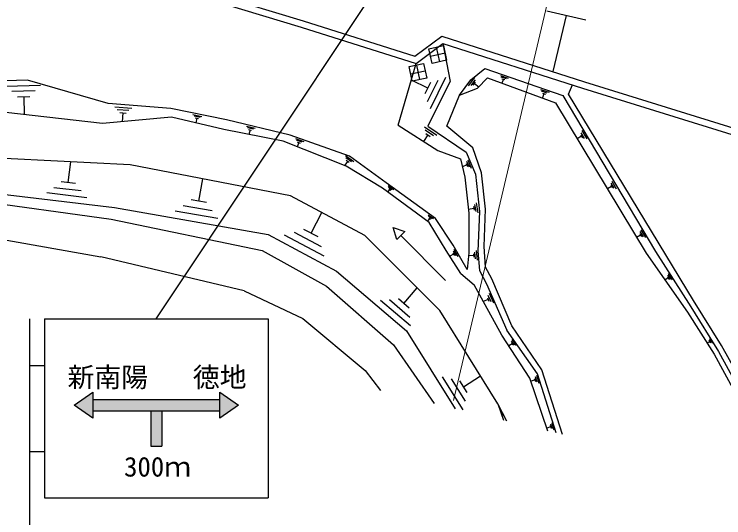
# Model space of a CAD drawing. Units: millimetres at full size, sheet at 1:1000; details may follow other scales. Extents: x 40000 to 680000, y 20000 to 380000.
# Drawn here: x 288322 to 335888, y 266827 to 300566 of the extents above; entities that cross this region are included whole.
import ezdxf
from ezdxf.enums import TextEntityAlignment as Align

# ---------------------------------------------------------------- set-up
doc = ezdxf.new("R2010")
doc.units = ezdxf.units.MM
doc.header["$LTSCALE"] = 1000
for name, color, linetype, lineweight in [('M-BGD', 7, 'Continuous', 25), ('M-STR-HTXT', 7, 'Continuous', 13), ('M-STR-STRC', 7, 'Continuous', 25)]:
    doc.layers.add(name, color=color, linetype=linetype, lineweight=lineweight)
doc.styles.add('ＭＳ ゴシック', font='')
doc.styles.get('ＭＳ ゴシック').set_extended_font_data('MS Gothic')

msp = doc.modelspace()

# ---------------------------------------------------------------- hatches: boundary and pattern name
at = {"layer": 'M-STR-STRC'}
for points in [[(292348, 274371), (293598, 275246), (293598, 274746), (293598, 273996), (293598, 273496)], [(293598, 275246), (293598, 274746), (293598, 273996), (293598, 273496), (292348, 274371)], [(292348, 274371), (293598, 275246), (293598, 274746), (293598, 273996), (293598, 273496)], [(302098, 274746), (302098, 275246), (303348, 274371), (302098, 273496), (302098, 273996)], [(302098, 274746), (302098, 275246), (303348, 274371), (302098, 273496), (302098, 273996)], [(302098, 274746), (302098, 275246), (303348, 274371), (302098, 273496), (302098, 273996)], [(292348, 274371), (292883, 274746), (293598, 274746), (293598, 273996), (293598, 273496)], [(293598, 274746), (302098, 274746), (302098, 273996), (298223, 273996), (297473, 273996), (293598, 273996)], [(293598, 274746), (297473, 274746), (297473, 273996), (293598, 273996)], [(293598, 274746), (302098, 274746), (302098, 273996), (298223, 273996), (297473, 273996), (293598, 273996)], [(297473, 274746), (298223, 274746), (298223, 273996), (297473, 273996)], [(298223, 274746), (302098, 274746), (302098, 273996), (298223, 273996)], [(297473, 273996), (298223, 273996), (298223, 271621), (297473, 271621)], [(297473, 273996), (298223, 273996), (298223, 271621), (297473, 271621)], [(297473, 273996), (298223, 273996), (298223, 271621), (297473, 271621)]]:
    msp.add_hatch(color=256, dxfattribs=at).paths.add_polyline_path(points)

# ---------------------------------------------------------------- linework, layer by layer
at = {"layer": 'M-BGD'}
for p, q in [((315257, 306333), (297825, 280154)), ((324017, 300797), (326628, 300181)), ((325323, 300489), (324432, 296719)), ((316608, 298354), (316820, 297377)), ((316225, 297760), (317203, 297971)), ((314060, 293139), (315259, 297267)), ((315280, 297159), (315492, 296182)), ((314898, 296564), (315875, 296776)), ((318780, 295767), (319188, 296335)), ((320910, 296469), (321430, 296289)), ((321318, 296234), (320965, 296357)), ((316042, 295608), (314947, 296150)), ((316230, 295987), (315854, 295229)), ((316024, 294725), (316734, 296156)), ((317238, 296326), (316194, 294221)), ((319214, 296179), (318936, 295792)), ((319093, 295818), (319240, 296023)), ((319166, 295920), (319462, 295708)), ((321019, 296245), (321206, 296180)), ((321113, 296212), (321019, 295942)), ((287788, 295733), (290087, 295800)), ((289729, 295421), (288166, 295376)), ((318177, 295133), (319368, 295603)), ((323608, 295527), (324175, 295331)), ((324053, 295272), (323668, 295405)), ((288545, 295019), (289372, 295043)), ((288958, 295031), (288993, 293835)), ((323727, 295283), (323931, 295213)), ((323829, 295248), (323727, 294953)), ((295066, 294365), (296213, 294275)), ((296015, 294106), (295235, 294167)), ((295404, 293969), (295817, 293937)), ((295611, 293953), (295564, 293357)), ((300303, 293841), (300891, 293721)), ((300778, 293646), (300378, 293728)), ((300453, 293615), (300665, 293571)), ((300559, 293593), (300496, 293287)), ((303886, 293071), (304470, 292931)), ((315824, 293024), (316651, 292463)), ((304354, 292860), (303957, 292955)), ((304028, 292839), (304238, 292789)), ((304133, 292814), (304061, 292511)), ((316429, 292420), (315866, 292802)), ((315909, 292580), (316207, 292378)), ((326556, 292249), (326330, 292628)), ((326366, 292771), (326699, 292212)), ((307177, 292249), (307741, 292047)), ((307619, 291989), (307235, 292126)), ((316058, 292479), (315766, 292048)), ((326354, 292385), (326063, 292213)), ((326294, 292486), (326414, 292285)), ((307394, 291967), (307289, 291673)), ((307293, 292004), (307496, 291931)), ((310526, 291107), (311093, 290698)), ((291944, 289285), (292110, 290679)), ((310678, 290721), (310466, 290426)), ((310937, 290673), (310551, 290951)), ((310576, 290795), (310781, 290647)), ((318831, 290313), (318673, 290689)), ((318724, 290814), (318957, 290261)), ((318663, 290463), (318376, 290342)), ((318621, 290563), (318705, 290364)), ((292426, 289227), (291461, 289343)), ((300706, 288040), (300967, 289526)), ((328548, 288903), (328340, 289254)), ((328373, 289385), (328680, 288870)), ((290981, 288965), (292804, 288747)), ((313493, 288835), (313356, 288646)), ((313396, 289084), (313760, 288820)), ((313659, 288803), (313412, 288983)), ((313428, 288883), (313559, 288787)), ((328362, 289029), (328093, 288870)), ((328306, 289122), (328417, 288937)), ((293182, 288267), (290501, 288587)), ((301220, 287950), (300192, 288131)), ((319281, 287338), (319194, 287806)), ((319283, 287937), (319411, 287249)), ((301973, 286875), (299117, 287378)), ((299654, 287754), (301597, 287413)), ((319127, 287552), (318769, 287485)), ((319104, 287675), (319150, 287428)), ((308218, 285897), (308952, 287273)), ((316171, 286883), (316034, 286694)), ((316073, 287132), (316438, 286868)), ((316337, 286852), (316089, 287031)), ((316105, 286931), (316237, 286836)), ((285077, 285926), (294132, 284306)), ((307092, 285953), (308892, 284993)), ((308695, 285643), (307742, 286151)), ((330498, 285647), (330289, 285997)), ((330323, 286129), (330629, 285613)), ((305340, 285806), (309932, 283358)), ((309090, 284344), (306443, 285755)), ((330311, 285773), (330043, 285613)), ((330256, 285866), (330366, 285680)), ((304934, 284742), (309253, 282343)), ((317777, 284488), (317529, 284346)), ((317728, 284574), (317826, 284402)), ((317946, 284370), (317760, 284694)), ((317793, 284814), (318066, 284337)), ((319108, 284511), (319126, 284277)), ((319237, 284181), (319204, 284622)), ((319299, 284734), (319349, 284086)), ((330675, 284562), (333455, 280599)), ((331306, 284667), (333672, 280950)), ((303741, 282029), (294132, 284306)), ((319117, 284394), (318780, 284368)), ((318269, 283183), (319153, 282432)), ((332312, 282797), (332130, 283083)), ((332154, 283194), (332423, 282772)), ((332154, 282897), (331934, 282757)), ((332105, 282973), (332202, 282821)), ((314439, 281182), (315333, 282230)), ((321018, 279060), (319153, 282432)), ((319990, 282500), (321350, 279403)), ((303741, 282029), (307669, 280168)), ((320291, 281286), (320100, 281722)), ((320157, 281869), (320439, 281228)), ((314897, 279677), (312881, 281396)), ((313479, 281444), (314850, 280274)), ((314802, 280872), (314076, 281491)), ((320093, 281459), (319760, 281313)), ((320042, 281574), (320143, 281343)), ((321686, 278783), (321973, 278373)), ((335042, 278550), (334916, 278752)), ((334934, 278829), (335119, 278532)), ((321698, 278486), (321485, 278337)), ((321647, 278560), (321750, 278412)), ((321861, 278392), (321667, 278671)), ((334931, 278621), (334777, 278525)), ((334898, 278675), (334964, 278568)), ((323322, 276378), (323488, 275853)), ((318420, 274069), (317042, 276273)), ((317615, 276141), (318552, 274642)), ((318684, 275215), (318188, 276009)), ((318436, 275612), (319583, 276329)), ((323237, 276063), (322964, 275976)), ((323207, 276157), (323267, 275968)), ((323377, 275911), (323264, 276267)), ((321339, 273308), (320738, 274470)), ((320738, 274470), (321122, 273360)), ((324403, 272779), (324301, 273103)), ((324353, 273204), (324504, 272727)), ((324276, 272917), (324028, 272839)), ((324249, 273003), (324303, 272831))]:
    msp.add_line(p, q, dxfattribs=at)
at = {"layer": 'M-BGD', "lineweight": 30}
for p, q in [((313974, 285479), (313715, 286276)), ((313715, 286276), (314509, 286005)), ((313974, 285479), (314509, 286005)), ((314242, 285742), (317224, 282714))]:
    msp.add_line(p, q, dxfattribs=at)
at = {"layer": 'M-BGD'}
for points in [[(318681, 283460), (317744, 285094), (316562, 286875), (313248, 289279), (310799, 291044), (306811, 292472), (302560, 293486), (298831, 294245), (294632, 294576), (289206, 296135), (283297, 295964), (277788, 297445), (274440, 297956), (272962, 298157), (268647, 303360), (265907, 306472), (262960, 308978), (260184, 310754)], [(274550, 308908), (280574, 307625), (288405, 305740), (296125, 303622), (307697, 300118), (315177, 297755), (316984, 299099), (326553, 296033), (336852, 292832)], [(274503, 308468), (280476, 307196), (288296, 305313), (296003, 303199), (307567, 299698), (315259, 297267), (317065, 298611), (326421, 295614), (336715, 292414)], [(317065, 298611), (317548, 296062), (317326, 295631), (316055, 293068), (318624, 291324), (319246, 289846)], [(318177, 295133), (318926, 296175), (319871, 296922), (325090, 295118), (331306, 284667)], [(319368, 295603), (320056, 296293), (324609, 294630), (330675, 284562)], [(333857, 281376), (325481, 295216), (325735, 295833)], [(319654, 289934), (319072, 291623), (317327, 293060), (318177, 295133)], [(318269, 283183), (317274, 284724), (316137, 286609), (313002, 288906), (310574, 290386), (306347, 292056), (302382, 292844), (298867, 293658), (294237, 293246), (287753, 293983)], [(314060, 293139), (316715, 291431), (318234, 290876), (318536, 289657)], [(320738, 274470), (316847, 280715), (311815, 285734), (306834, 288399), (296106, 290470), (285430, 291011), (276301, 292840), (267492, 291797), (266117, 291140)], [(275697, 290620), (285467, 288760), (295051, 287616), (305340, 285806)], [(319246, 289846), (319515, 287353), (319406, 284685), (319504, 283405), (319990, 282500)], [(325072, 272409), (323701, 276736), (321675, 279697), (320342, 282839), (319913, 283615), (319822, 285013), (319904, 287502), (319654, 289934)], [(318536, 289657), (318805, 287231), (318804, 284575), (318681, 283460)], [(285436, 288130), (294829, 286825), (304934, 284742)], [(309932, 283358), (314628, 279354), (317889, 274138)], [(309253, 282343), (313755, 278425), (316478, 274478)], [(341072, 268557), (340014, 270690), (335727, 278367), (333857, 281376)], [(333672, 280950), (335526, 277976), (339685, 270377), (340549, 268683)], [(307669, 280168), (311838, 276699), (312865, 275347)], [(333455, 280599), (335250, 277794), (339388, 270149), (340058, 268801)], [(324649, 272511), (323398, 276468), (321350, 279403)], [(324103, 272642), (322878, 276192), (321018, 279060)]]:
    msp.add_lwpolyline(points, dxfattribs=at)
for points in [[(316331, 297271), (316119, 298248), (317097, 298460), (317308, 297483)], [(315003, 296076), (314792, 297053), (315769, 297265), (315981, 296287)]]:
    msp.add_lwpolyline(points, close=True, dxfattribs=at)
for centre, start, end in [((320592, 274014), 325.957, 342.4744), ((320842, 273292), 47.5412, 72.2172), ((320842, 273292), 2.445, 7.1505)]:
    msp.add_arc(centre, 478, start, end, dxfattribs=at)
at = {"layer": 'M-STR-HTXT'}
msp.add_line((325820, 308736), (317764, 274675), dxfattribs=at)
at = {"layer": 'M-STR-STRC'}
for p, q in [((289348, 280154), (289348, 264654)), ((290348, 280154), (290348, 268154)), ((290348, 280154), (305348, 280154)), ((305348, 280154), (305348, 268154)), ((289348, 277029), (290348, 277029)), ((292348, 274371), (293598, 275246)), ((293598, 275246), (293598, 273496)), ((302098, 273496), (302098, 275246)), ((302098, 275246), (303348, 274371)), ((293598, 274746), (302098, 274746)), ((293598, 273496), (292348, 274371)), ((293598, 273996), (302098, 273996)), ((297473, 273996), (297473, 271621)), ((298223, 273996), (298223, 271621)), ((303348, 274371), (302098, 273496)), ((297473, 271621), (298223, 271621)), ((289348, 271279), (290348, 271279)), ((290348, 268154), (305348, 268154))]:
    msp.add_line(p, q, dxfattribs=at)

# ---------------------------------------------------------------- texts
at = {"layer": 'M-STR-STRC', "style": 'ＭＳ ゴシック'}
for s, p in [('新南陽', (294598, 276246)), ('徳地', (302098, 276246)), ('300ｍ', (297933, 270249))]:
    msp.add_text(s, height=1320, dxfattribs=at).set_placement(p, align=Align.MIDDLE_CENTER)

doc.saveas('drawing.dxf')
